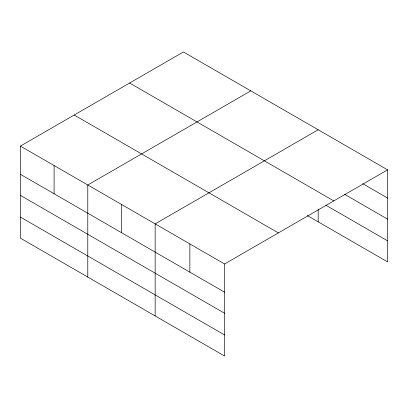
<?xml version="1.0" encoding="UTF-8"?>
<svg xmlns="http://www.w3.org/2000/svg" width="408" height="408" viewBox="0 0 408 408"><rect width="100%" height="100%" fill="white"/><g stroke="black" fill="none" stroke-linecap="round" stroke-linejoin="round"><path stroke-width="0.61" d="M224.579 313.257L224.579 263.966L20.4 146.084L20.4 238.15L224.579 356.036L224.579 313.257L20.4 195.376M20.4 146.084L183.421 51.964L387.6 169.85L387.6 261.916L307.311 215.562M250.798 90.867L87.781 184.987L87.781 277.052M318.179 129.769L155.157 223.885L155.157 315.955M224.579 263.966L387.6 169.85M362.809 183.758L387.6 198.074M344.627 194.33L387.6 219.142M129.622 83.028L333.805 200.909M325.89 205.219L387.6 240.847M74.195 115.025L278.378 232.907M20.4 174.308L224.579 292.189M20.4 217.082L224.579 334.968M318.179 209.442L318.179 221.835M189.868 243.928L189.868 272.151M121.467 204.439L121.467 232.662M54.091 165.536L54.091 193.759"/></g></svg>
